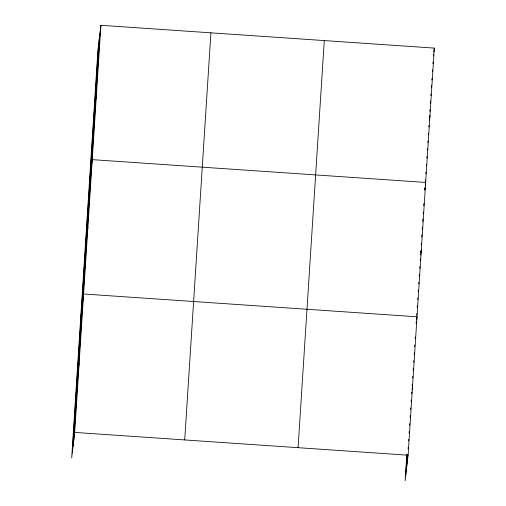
<?xml version="1.0" encoding="UTF-8"?>
<svg xmlns="http://www.w3.org/2000/svg" width="506" height="506" viewBox="0 0 506 506"><rect width="100%" height="100%" fill="white"/><g stroke="black" fill="none" stroke-linecap="round" stroke-linejoin="round"><path stroke-width="0.76" d="M72.377 452.035L98.581 44.933M73.085 446.001L99.29 38.892M73.775 440.138L99.979 33.029M100.89 25.3L97.892 50.79L71.688 457.898L74.679 432.409L100.89 25.3L434.312 48.102L408.108 455.21L405.11 480.7L406.78 454.749M184.709 439.929L210.92 32.827M298.078 447.683L324.283 40.575M405.799 474.837L407.115 454.388M406.508 468.803L407.419 454.641M407.197 462.939L407.703 455.071M408.108 448.784L408.209 447.209M408.614 440.916L408.715 439.347M409.12 433.054L409.221 431.479M409.626 425.185L409.727 423.617M410.132 417.323L410.233 415.749M410.638 409.462L410.739 407.887M411.144 401.593L411.245 400.025M411.751 392.156L411.65 393.731L411.833 392.182M412.162 385.863L412.263 384.294M412.668 378.001L412.769 376.426M413.174 370.139L413.275 368.564M413.68 362.271L413.781 360.702M414.186 354.409L414.287 352.834M414.692 346.54L414.793 344.972M415.198 338.678L415.299 337.104M416.21 322.961L416.312 321.399M416.71 315.149L416.811 313.587M417.216 307.338L417.317 305.776M417.716 299.527L417.817 297.964M418.222 291.715L418.323 290.153M418.721 283.904L418.823 282.342M419.227 276.099L419.329 274.537M419.727 268.288L419.828 266.725M420.233 260.476L420.334 258.914M420.733 252.665L420.834 251.102M421.239 244.853L421.34 243.291M421.738 237.042L421.89 234.702M422.244 229.231L422.346 227.668M422.744 221.419L422.896 219.079M423.25 213.608L423.351 212.046M423.75 205.797L423.901 203.456M424.806 189.396L424.907 187.834M425.312 181.584L425.413 180.022M425.812 173.773L425.913 172.211M426.318 165.962L426.419 164.399M426.817 158.157L426.919 156.594M427.323 150.345L427.425 148.783M427.823 142.534L427.924 140.972M428.329 134.722L428.43 133.16M428.829 126.911L428.93 125.349M429.335 119.1L429.48 116.759M429.834 111.288L429.936 109.726M430.34 103.477L430.486 101.137M430.84 95.666L430.941 94.103M431.346 87.854L431.491 85.514M431.846 80.049L431.947 78.487M432.402 71.454L432.497 69.891M432.902 63.642L433.003 62.08M95.659 100.201L96.564 92.471M89.246 185.139L92.237 159.643L425.666 182.445L425.299 185.538M87.007 234.55L87.917 226.815M80.599 319.482L83.591 293.992L417.014 316.794L416.653 319.887M78.228 370.93L79.138 363.2M433.408 55.831L433.585 54.287M433.857 51.966L434.312 48.102M429.354 120.687L429.986 115.273M424.755 190.18L425.027 187.859M420.707 255.03L421.34 249.616M416.198 323.751L416.47 321.43M412.105 389.867L412.561 386.002M74.679 432.409L408.108 455.21"/></g></svg>
